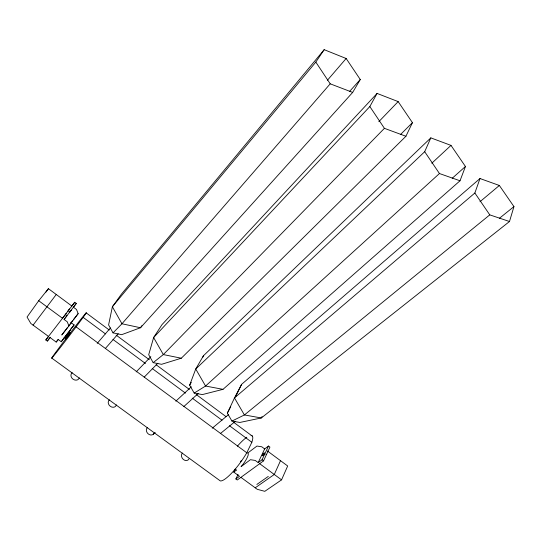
<?xml version="1.0" encoding="UTF-8"?>
<svg xmlns="http://www.w3.org/2000/svg" width="541" height="541" viewBox="0 0 541 541"><rect width="100%" height="100%" fill="white"/><g stroke="black" fill="none" stroke-linecap="round" stroke-linejoin="round"><path stroke-width="0.81" d="M509.494 221.512L513.95 206.608L499.363 185.475L480.002 178.53L241.617 384.333L234.476 397.919L227.355 413.148L231.933 421.074L239.866 422.447L261.33 417.963L509.494 221.512L489.774 214.865L474.863 193.009L480.002 178.53M189.661 385.165L195.741 368.996L203.47 355.721L430.825 137.867L450.998 145.394L465.443 166.493L460.019 180.782L222.987 389.344L202.354 394.585L194.192 393.077L189.661 385.165L191.284 382.359M251.078 435.41A27.672 6.221 -54.3 0 1 251.842 442.288L246.791 452.797A27.672 6.221 -54.3 0 1 220.282 480.902L51.78 358.101M202.794 357.263L203.47 355.721M240.921 477.351L257.266 489.321L264.806 491.323L281.563 479.853L287.677 465.984L267.396 450.957M222.987 389.344L205.56 386.031L195.741 368.996L424.692 151.703L430.825 137.867M280.502 460.668L274.28 474.484L255.21 487.813M238.047 474.457L235.869 478.954L237.296 479.995L263.535 460.878L269.939 447.13L268.492 446.048L264.644 448.915L258.192 462.616L255.257 460.452L250.415 459.701L241.056 466.66A10.435 2.421 -54.4 0 0 247.129 457.787A10.435 2.421 -54.4 0 0 247.629 453.115L256.955 446.055L261.749 446.771L264.644 448.915M258.192 462.616L262.06 459.789L268.492 446.048M405.926 136.258L412.438 122.665L398.156 101.6L377.077 93.424L162.002 324.614L153.617 337.55L148.701 354.74L153.177 362.653L161.59 364.309L181.303 358.216L405.926 136.258L384.414 128.332L369.841 106.55L377.077 93.424M235.815 396.262L241.617 384.333M262.04 416.509L261.33 417.963L244.397 414.954L231.933 421.074M235.869 478.954L239.487 476.303L233.753 472.097L235.227 469.088M65.691 339.011L69.654 333.905L68.89 333.344L65.021 338.328L65.786 338.889M227.355 413.148L230.737 406.704M71.06 322.659L74.124 324.918L61.275 341.75L58.205 339.498L56.196 342.074L50.049 337.57L47.337 341.073L45.809 339.958L48.244 336.759M352.671 92.416L360.265 79.52L346.152 58.502L324.174 49.677L121.407 294.162L112.372 306.761L108.599 324.958L113.028 332.871L121.684 334.676L140.484 327.745L352.671 92.416L330.213 83.821L315.822 62.08L324.174 49.677M61.275 341.75L64.136 337.78M68.362 335.576L70.479 332.749L70.202 333.06M68.89 333.344L69.566 332.357M141.843 325.723L140.484 327.745L121.962 323.775L112.372 306.761L315.822 62.08M65.623 337.611L66.516 337.99L66.043 338.605L65.278 338.044M70.952 322.849L70.107 324.018M67.037 337.226L66.394 338.172M66.043 329.428L61.775 335.001L68.93 325.939L67.233 321.773L64.081 319.447L76.315 303.42L74.753 302.263L71.845 306.037L48.426 288.678L38.715 300.735L27.05 317.046L30.837 323.498L48.514 336.441M68.585 332.154L68.842 331.789M45.978 292.086L48.426 288.678M33.075 325.134L56.257 294.48M69.464 333.986A28.558 0.507 -52.7 0 1 84.443 314.808A28.558 0.507 -52.7 0 1 83.152 317.364L76.112 326.865A28.558 0.507 -52.7 0 1 55.371 353.814A28.558 0.507 -52.7 0 1 55.304 352.867L62.283 343.461A28.558 0.507 -52.7 0 1 66.529 337.841M68.186 332.701L64.163 337.888M70.384 332.871L69.985 333.405L70.283 333.026L69.519 332.465M68.531 326.135L69.397 324.972M56.196 342.074L58.043 339.613M68.93 325.939L78.147 313.638L76.504 309.486L73.4 307.187L76.315 303.42M66.428 328.921L67.53 327.467M69.816 330.652C68.322 332.674 71.466 328.468 69.972 330.49M70.283 333.026L69.836 333.628L69.268 332.816M47.337 341.073L50.252 337.239M67.814 336.184L68.132 335.758M68.619 335.292L67.99 336.117L67.226 335.542M74.753 302.263L62.506 318.284L38.715 300.735M68.497 310.433C65.529 314.321 71.784 306.159 68.795 310.047M70.066 311.596C67.111 315.477 73.36 307.322 70.364 311.203M66.144 338.368L66.604 337.767M70.039 333.384L69.654 333.905M65.319 314.51L66.327 313.205M45.809 339.958L65.393 314.524L66.983 315.694L64.081 319.447M69.884 333.486L70.33 332.918M68.45 335.346L68.748 334.967M70.966 322.754L72.508 320.799M73.529 319.494L78.147 313.638M69.356 334.115L69.836 333.506M70.479 329.449L74.124 324.918M66.983 337.347L66.09 337.023L67.287 337.009M97.224 343.359L110.405 327.954M327.427 80.251L346.152 58.502M330.213 83.821L121.962 323.775L113.028 332.871M105.448 348.39L118.236 333.783M349.56 91.449L360.265 79.52M369.841 106.55L153.617 337.55L163.328 354.578L181.303 358.216M136.204 371.883L150.838 356.647M378.828 121.671L398.156 101.6M384.414 128.332L163.328 354.578L153.177 362.653M144.224 377.118L157.837 363.254M400.468 134.587L412.438 122.665M431.799 163.22L450.998 145.394M175.832 401.179L191.325 386.808M460.019 180.782L439.448 173.533L205.56 386.031L194.192 393.077M153.346 434.213L155.206 432.53M183.852 406.541L198.202 393.523M452.202 178.28L465.443 166.493M474.863 193.009L234.476 397.919L244.397 414.954L489.774 214.865M479.975 201.732L499.363 185.475M212.241 428.202L228.444 414.663M220.383 433.557L235.443 421.256M499.485 218.233L513.95 206.608M233.753 472.097L236.471 470.075A10.435 2.421 -54.4 0 1 235.869 469.432M256.84 484.452L268.295 476.411M66.638 336.319L67.753 336.401M259.66 463.698L281.563 479.853M68.396 334L69.16 334.568M67.828 334.751L68.599 335.319M262.06 459.789L263.535 460.878M76.112 326.865L246.791 452.797M86.229 312.921L109.296 330.037M116.085 335.068L149.33 359.731M156.119 364.762L189.364 389.425M196.153 394.463L226.01 416.611M233.469 422.142L252.471 436.242M83.152 317.364L105.509 333.919M112.961 339.437L145.475 363.518M152.251 368.536L185.448 393.118M192.224 398.135L222.033 420.215M229.485 425.733L251.842 442.288M424.692 151.703L439.448 173.533M79.297 377.868A4.544 3.767 38.1 0 1 73.015 379.167A4.544 3.767 38.1 0 1 72.21 372.702M116.383 404.898A4.497 3.726 43.2 0 1 110.323 406.318A4.497 3.726 43.2 0 1 109.39 399.806M153.962 433.469A4.463 3.679 48.2 0 1 148.031 433.726A4.463 3.679 48.2 0 1 147.429 427.525M237.391 446.203A27.672 6.221 -54.3 0 1 246.818 437.229M265.942 454.122A1.812 0.446 -54.2 0 1 265.881 454.372M241.212 460.675A10.441 2.38 -54.3 0 1 240.468 461.703M188.937 458.957A4.45 3.618 52.4 0 1 183.183 459.302A4.45 3.618 52.4 0 1 182.466 453.06M263.007 455.4A1.812 0.446 -54.2 0 0 264.461 452.878A1.812 0.446 -54.2 0 0 262.622 454.623A1.812 0.446 -54.2 0 0 263.007 455.4"/></g></svg>
